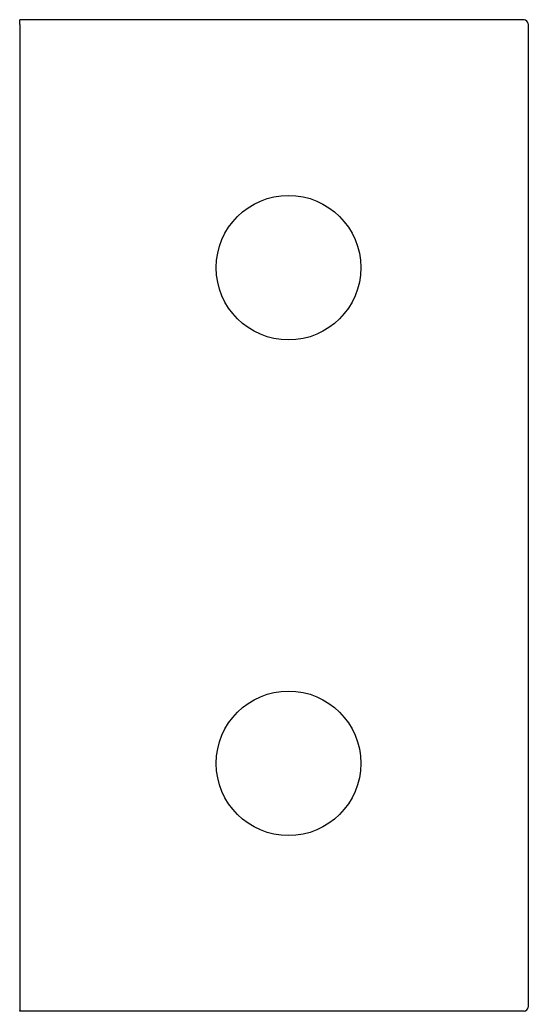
# Model space of a CAD drawing. Extents: x -98.5 to -86.2, y -0.3 to 23.8.
import ezdxf

# ---------------------------------------------------------------- set-up
doc = ezdxf.new("R2010")
doc.units = 0
doc.layers.add('VISIBLE', color=7, linetype='CONTINUOUS')

msp = doc.modelspace()

# ---------------------------------------------------------------- linework, layer by layer
at = {"layer": 'VISIBLE'}
for p, q in [((-86.3, 23.75), (-98.503, 23.75)), ((-98.5, 23.637), (-98.5, -0.231)), ((-86.2, 23.65), (-86.2, -0.15)), ((-86.3, -0.25), (-98.5, -0.25))]:
    msp.add_line(p, q, dxfattribs=at)
for centre in [(-92, 17.75), (-92, 5.75)]:
    msp.add_circle(centre, 1.75, dxfattribs=at)
for centre, radius, start, end in [((-100.5, 23.637), 2, 0, 3.231), ((-86.3, 23.65), 0.1, 0, 90), ((-100.5, -0.231), 2, 359.4668, 0), ((-86.3, -0.15), 0.1, 270, 0)]:
    msp.add_arc(centre, radius, start, end, dxfattribs=at)

doc.saveas('drawing.dxf')
